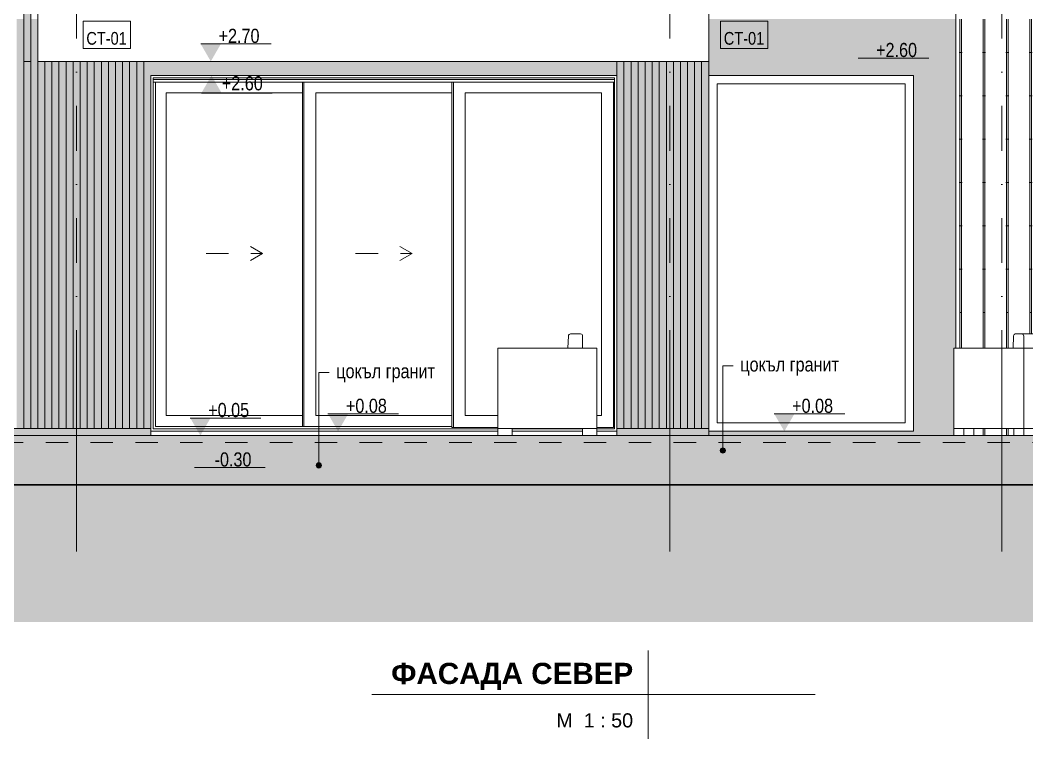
# Model space of a CAD drawing. Header units: centimetres. Extents: x 0 to 25250, y 0 to 2250.
# Drawn here: x 21413 to 22126, y 1147 to 1656 of the extents above; entities that cross this region are included whole.
import ezdxf

# ---------------------------------------------------------------- set-up
doc = ezdxf.new("R2010")
doc.units = ezdxf.units.CM
for name, pattern in [('17-View-1$0$Dash', [31.75, 15.875, -15.875]), ('24-View-1$0$Dash', [31.75, 15.875, -15.875]), ('24-View-1$0$Dash dot', [79.375, 31.75, -23.8125, 0, -23.8125])]:
    doc.linetypes.add(name, pattern=pattern)
for name, color, linetype, lineweight in [('A-ANNO-NOTE', 7, 'Continuous', 9), ('A-DETL', 7, 'Continuous', 9), ('A-DETL-GENF', 7, 'Continuous', 9), ('A-FLOR', 7, 'Continuous', 9), ('A-FLOR-LEVL', 7, 'Continuous', 9), ('A-FLOR-PATT', 7, 'Continuous', 9), ('A-GLAZ', 7, 'Continuous', 5), ('A-GLAZ-CWMG', 7, 'Continuous', 9), ('A-GLAZ-HDLN', 7, '17-View-1$0$Dash', 5), ('A-WALL', 7, 'Continuous', 9), ('A-WALL-IDEN', 7, 'Continuous', 9), ('A-WALL-PATT', 7, 'Continuous', 9), ('G-ANNO-DIMS', 7, 'Continuous', 9), ('G-ANNO-TEXT', 7, 'Continuous', 9), ('G-ANNO-TTLB', 7, 'Continuous', 9), ('I-FURN', 7, 'Continuous', 9), ('S-GRID', 7, 'Continuous', 9)]:
    doc.layers.add(name, color=color, linetype=linetype, lineweight=lineweight)
doc.styles.add('24-View-1$0$Arial Narrow', font='ARIALN.TTF', dxfattribs={"height": 10})
doc.styles.add('24-View-1$0$Arial Narrow_1', font='ARIALN.TTF', dxfattribs={"height": 10})
doc.styles.add('24-View-1$0$Arial Narrow_3', font='ARIALN.TTF', dxfattribs={"height": 9})
doc.styles.add('24_xrefed$0$Arial', font='arial.ttf', dxfattribs={"height": 0.2})
doc.styles.add('24_xrefed$0$Arial_B', font='arialbd.ttf', dxfattribs={"height": 0.3})

# ---------------------------------------------------------------- blocks, each defined once
blk = doc.blocks.new('Viewport - TYPE-NAME SCALE LEVEL-1451543-СГРАДА ТИП III - ФАСАДИ')
at = {"layer": 'G-ANNO-TTLB'}
for p, q in [((0, -0.627), (0, 0.627)), ((2.363, 0), (-3.913, 0))]:
    blk.add_line(p, q, dxfattribs=at)
blk = doc.blocks.new('Sofa-10 - 900 x 700-1663874-СЕВЕР')
at = {"layer": 'I-FURN'}
for p, q in [((-1003.49, 75.56), (-1003.84, 67)), ((-994.93, 77), (-1001.99, 77)), ((-993.43, 67), (-993.43, 75.5)), ((-1053.43, 10), (-1053.43, 67)), ((-1053.43, 67), (-983.43, 67)), ((-983.43, 67), (-983.43, 10)), ((-1053.43, 10), (-1043.43, 10)), ((-1053.43, 5), (-1053.43, 10)), ((-983.43, 10), (-1053.43, 10)), ((-1043.43, 5), (-1043.43, 10)), ((-993.43, 10), (-983.43, 10)), ((-993.43, 5), (-993.43, 10)), ((-983.43, 5), (-983.43, 10))]:
    blk.add_line(p, q, dxfattribs=at)
for centre, start, end in [((-1001.99, 75.5), 90, 177.67847), ((-994.93, 75.5), 360, 90)]:
    blk.add_arc(centre, 1.5, start, end, dxfattribs=at)
blk = doc.blocks.new('Sofa-10 - 900 x 700-V1-СЕВЕР')
at = {"layer": 'I-FURN'}
for p, q in [((-688.33, 75.56), (-688.57, 67)), ((-682.28, 77), (-687.27, 77)), ((-632.78, 77), (-682.28, 77)), ((-681.21, 67), (-681.21, 75.5)), ((-631.72, 75.5), (-631.72, 67)), ((-730.71, 10), (-730.71, 67)), ((-730.71, 67), (-681.21, 67)), ((-681.21, 67), (-617.57, 67)), ((-681.21, 67), (-681.21, 10)), ((-617.57, 10), (-617.57, 67)), ((-730.71, 10), (-723.64, 10)), ((-730.71, 5), (-730.71, 10)), ((-681.21, 10), (-730.71, 10)), ((-723.64, 5), (-723.64, 10)), ((-716.57, 5), (-716.57, 10)), ((-688.29, 10), (-681.21, 10)), ((-688.29, 5), (-688.29, 10)), ((-681.21, 10), (-674.14, 10)), ((-681.21, 5), (-681.21, 10)), ((-617.57, 10), (-681.21, 10)), ((-674.14, 10), (-674.14, 5)), ((-667.07, 5), (-667.07, 10)), ((-660, 5), (-660, 10)), ((-631.72, 5), (-631.72, 10)), ((-624.65, 10), (-617.57, 10)), ((-624.65, 10), (-624.65, 5)), ((-617.57, 5), (-617.57, 10))]:
    blk.add_line(p, q, dxfattribs=at)
for centre, start_param, end_param in [((-687.27, 75.5), 0, 1.530278), ((-682.28, 75.5), 4.712389, 6.283185), ((-632.78, 75.5), 4.712389, 6.283185)]:
    blk.add_ellipse(centre, major_axis=(0, 1.5), ratio=0.707107, start_param=start_param, end_param=end_param, dxfattribs=at)
blk = doc.blocks.new('SLIDING - TRIPLE - SL_SL_SL - 330x252-2510809-СЕВЕР')
at = {"layer": 'A-GLAZ'}
for p, q in [((-1297.44, 258.3), (-970.84, 258.3)), ((-1297.44, 257.21), (-1297.44, 258.3)), ((-1297.44, 255.25), (-1297.44, 257.21)), ((-1297.44, 257.21), (-970.84, 257.21)), ((-970.84, 258.3), (-970.84, 257.21)), ((-970.84, 257.21), (-970.84, 255.25)), ((-1297.44, 9.7), (-1297.44, 255.25)), ((-970.84, 255.25), (-1297.44, 255.25)), ((-1295.74, 255.25), (-1295.74, 11.4)), ((-1191.79, 11.4), (-1191.79, 255.25)), ((-1190.76, 255.25), (-1190.76, 11.4)), ((-1190.76, 11.4), (-1190.76, 255.25)), ((-1085.96, 10.8), (-1085.96, 255.25)), ((-1084.93, 10.8), (-1084.93, 255.25)), ((-1084.93, 255.25), (-1084.93, 10.8)), ((-971.69, 255.25), (-971.69, 10.8)), ((-970.84, 255.25), (-970.84, 9.7)), ((-1288.19, 19.2), (-1288.19, 247.65)), ((-1288.19, 247.65), (-1191.79, 247.65)), ((-1182.36, 19.2), (-1182.36, 247.65)), ((-1182.36, 247.65), (-1085.96, 247.65)), ((-1076.53, 19.2), (-1076.53, 247.65)), ((-1076.53, 247.65), (-980.09, 247.65)), ((-980.09, 247.65), (-980.09, 19.2)), ((-1191.79, 19.2), (-1288.19, 19.2)), ((-1085.96, 19.2), (-1182.36, 19.2)), ((-1053.43, 19.2), (-1076.53, 19.2)), ((-980.09, 19.2), (-983.43, 19.2)), ((-1053.43, 8), (-1299.14, 8)), ((-1053.43, 9.7), (-1297.44, 9.7)), ((-1295.74, 11.4), (-1085.96, 11.4)), ((-1084.93, 10.8), (-1085.96, 10.8)), ((-1053.43, 10.8), (-1084.93, 10.8)), ((-993.43, 9.7), (-1043.43, 9.7)), ((-993.43, 8), (-1043.43, 8)), ((-971.69, 10.8), (-983.43, 10.8)), ((-970.84, 9.7), (-983.43, 9.7)), ((-969.14, 8), (-983.43, 8))]:
    blk.add_line(p, q, dxfattribs=at)
at = {"layer": 'A-GLAZ-HDLN'}
for p, q in [((-1219.98, 134), (-1228.64, 139)), ((-1114.14, 134), (-1122.8, 139)), ((-1259.98, 134), (-1219.98, 134)), ((-1219.98, 134), (-1228.64, 129)), ((-1154.14, 134), (-1114.14, 134)), ((-1114.14, 134), (-1122.8, 129))]:
    blk.add_line(p, q, dxfattribs=at)
blk = doc.blocks.new('SINGLE - F - 145x252-2508675-СЕВЕР')
at = {"layer": 'A-GLAZ'}
for p, q in [((-898.24, 254.1), (-898.24, 13.9)), ((-898.24, 254.1), (-765.04, 254.1)), ((-765.04, 254.1), (-765.04, 13.9)), ((-898.24, 13.9), (-765.04, 13.9))]:
    blk.add_line(p, q, dxfattribs=at)
blk = doc.blocks.new('Rectangular Mullion - TEC_LAMEL-2326487-СЕВЕР')
at = {"layer": 'A-GLAZ-CWMG', "true_color": 0xcfc6ba}
blk.add_hatch(color=9, dxfattribs=at).paths.add_polyline_path([(-969.19, 10), (-964.19, 10), (-964.19, 270), (-969.19, 270), (-969.19, 14.5)])
at = {"layer": 'A-GLAZ-CWMG'}
for p, q in [((-969.19, 270), (-969.19, 10)), ((-964.19, 10), (-964.19, 270)), ((-964.19, 10), (-969.19, 10))]:
    blk.add_line(p, q, dxfattribs=at)
blk = doc.blocks.new('Rectangular Mullion - TEC_LAMEL-2511645-СЕВЕР')
at = {"layer": 'A-GLAZ-CWMG', "true_color": 0xcfc6ba}
h = blk.add_hatch(color=9, dxfattribs=at)
h.paths.add_polyline_path([(-1389.14, 270), (-1384.14, 270), (-1384.14, 622.08), (-1389.14, 620.93), (-1389.14, 281.86)])
h.paths.add_polyline_path([(-1389.14, 626.06), (-1385.08, 626.99), (-1385.6, 626.99), (-1389.14, 626.17)])
at = {"layer": 'A-GLAZ-CWMG'}
for p, q in [((-1389.14, 626.17), (-1389.14, 626.06)), ((-1389.14, 620.93), (-1389.14, 270)), ((-1385.6, 626.99), (-1385.08, 626.99)), ((-1384.14, 270), (-1384.14, 622.08)), ((-1384.14, 270), (-1389.14, 270))]:
    blk.add_line(p, q, dxfattribs=at)
blk = doc.blocks.new('Rectangular Mullion - TEC_LAMEL-V5-СЕВЕР')
at = {"layer": 'A-GLAZ-CWMG', "true_color": 0xcfc6ba}
blk.add_hatch(color=9, dxfattribs=at).paths.add_polyline_path([(-1414.14, 10), (-1414.14, 270), (-1419.14, 270), (-1419.14, 10), (-1416.04, 10)])
at = {"layer": 'A-GLAZ-CWMG'}
for p, q in [((-1419.14, 270), (-1414.14, 270)), ((-1419.14, 270), (-1419.14, 10)), ((-1414.14, 10), (-1414.14, 270)), ((-1414.14, 10), (-1419.14, 10))]:
    blk.add_line(p, q, dxfattribs=at)
blk = doc.blocks.new('Spot Elevations - ELEVATION_PROJECT-150941-СЕВЕР')
at = {"layer": 'A-ANNO-NOTE'}
blk.add_hatch(color=256, dxfattribs=at).paths.add_polyline_path([(-1811.3, 587.27), (-1796.99, 587.27), (-1804.14, 574.88)])
blk.add_line((-1811.3, 587.27), (-1761.3, 587.27), dxfattribs=at)

msp = doc.modelspace()

# ---------------------------------------------------------------- hatches: boundary and pattern name
at = {"layer": 'A-DETL-GENF'}
h = msp.add_hatch(dxfattribs=at)
h.set_pattern_fill('FP1_14', color=256, style=0, pattern_type=2)
h.set_pattern_definition([(0, (22026.285, 1356.557), (19.05, 19.05), [19.05, -19.05]), (0, (22026.285, 1363.701), (19.05, 19.05), [19.05, -19.05]), (0, (22026.285, 1370.844), (19.05, 19.05), [19.05, -19.05]), (90, (22028.666, 1373.226), (-19.05, 19.05), [19.05, -19.05]), (90, (22035.81, 1373.226), (-19.05, 19.05), [19.05, -19.05]), (90, (22042.954, 1373.226), (-19.05, 19.05), [19.05, -19.05])])
h.paths.add_polyline_path([(22600.25, 1229.51), (22845.65, 1229.51), (22845.65, 1326.56), (20882.48, 1326.56), (20882.48, 1229.51), (22354.86, 1229.51)])
at = {"layer": 'A-FLOR-PATT', "lineweight": 5, "true_color": 0xebebeb}
msp.add_hatch(color=7, dxfattribs=at).paths.add_polyline_path([(22232.16, 1356.56), (22237.01, 1356.56), (22237.01, 1361.56), (21390.51, 1361.56), (21390.51, 1356.56), (22216.82, 1356.56)])
at = {"layer": 'A-WALL-PATT', "true_color": 0x787878}
h = msp.add_hatch(color=8, dxfattribs=at)
h.paths.add_polyline_path([(21924.67, 1361.56), (22073.94, 1361.56), (22073.94, 1423.56), (22075.51, 1423.56), (22075.51, 1656.56), (21900.51, 1656.56), (21900.51, 1616.56), (22045.51, 1616.56), (22045.51, 1364.56), (21900.51, 1364.56), (21900.51, 1361.56), (21901.01, 1361.56)])
h.paths.add_polyline_path([(21460.51, 1366.56), (21465.51, 1366.56), (21465.51, 1626.56), (21460.51, 1626.56), (21460.51, 1371.05)])
h.paths.add_polyline_path([(21455.51, 1366.56), (21455.51, 1626.56), (21450.51, 1626.56), (21450.51, 1366.56)])
h.paths.add_polyline_path([(21445.51, 1366.56), (21445.51, 1626.56), (21440.51, 1626.56), (21440.51, 1366.56)])
h.paths.add_polyline_path([(21435.51, 1366.56), (21435.51, 1626.56), (21430.51, 1626.56), (21430.51, 1366.56), (21434.62, 1366.56)])
h.paths.add_polyline_path([(21864.07, 1366.56), (21865.46, 1366.56), (21865.46, 1626.56), (21860.46, 1626.56), (21860.46, 1366.56)])
h.paths.add_polyline_path([(21390.51, 1366.56), (21395.51, 1366.56), (21395.51, 1656.56), (21390.51, 1656.56), (21390.51, 1371.05)])
h.paths.add_polyline_path([(21400.51, 1366.56), (21405.51, 1366.56), (21405.51, 1656.56), (21400.51, 1656.56), (21400.51, 1371.05)])
h.paths.add_polyline_path([(21470.51, 1366.56), (21475.51, 1366.56), (21475.51, 1626.56), (21470.51, 1626.56), (21470.51, 1371.05)])
h.paths.add_polyline_path([(21480.51, 1366.56), (21485.51, 1366.56), (21485.51, 1626.56), (21480.51, 1626.56), (21480.51, 1371.05)])
h.paths.add_polyline_path([(21410.51, 1366.56), (21415.51, 1366.56), (21415.51, 1656.56), (21410.51, 1656.56), (21410.51, 1386.78)])
h.paths.add_polyline_path([(21420.51, 1366.56), (21425.51, 1366.56), (21425.51, 1656.56), (21420.51, 1656.56), (21420.51, 1386.78)])
h.paths.add_polyline_path([(21870.46, 1366.56), (21875.46, 1366.56), (21875.46, 1626.56), (21870.46, 1626.56), (21870.46, 1386.78)])
h.paths.add_polyline_path([(21880.46, 1366.56), (21885.46, 1366.56), (21885.46, 1626.56), (21880.46, 1626.56), (21880.46, 1386.78)])
h.paths.add_polyline_path([(21890.46, 1366.56), (21895.46, 1366.56), (21895.46, 1626.56), (21890.46, 1626.56), (21890.46, 1386.78)])
h.paths.add_polyline_path([(21490.51, 1366.56), (21495.51, 1366.56), (21495.51, 1626.56), (21490.51, 1626.56), (21490.51, 1371.05)])
h.paths.add_polyline_path([(21505.51, 1366.56), (21505.51, 1616.56), (21835.46, 1616.56), (21835.46, 1626.56), (21500.51, 1626.56), (21500.51, 1366.56)])
h.paths.add_polyline_path([(21080.51, 1366.56), (21080.51, 1656.56), (21075.51, 1656.56), (21075.51, 1366.56)])
h.paths.add_polyline_path([(21070.51, 1366.56), (21070.51, 1656.56), (21066.53, 1656.56), (21066.53, 1366.56)])
h.paths.add_polyline_path([(21855.46, 1366.56), (21855.46, 1626.56), (21850.46, 1626.54), (21850.46, 1366.56)])
h.paths.add_polyline_path([(21840.46, 1366.56), (21845.46, 1366.56), (21845.46, 1626.56), (21840.46, 1626.56), (21840.46, 1371.05)])
h.paths.add_polyline_path([(21342.6, 1616.56), (21385.51, 1616.56), (21385.51, 1656.56), (21085.51, 1656.56), (21085.51, 1616.56), (21311.93, 1616.56)])
at = {"layer": 'A-WALL-PATT', "true_color": 0x8b8b8b}
h = msp.add_hatch(dxfattribs=at)
h.set_pattern_fill('FP1_6', color=252, style=0, pattern_type=2)
h.set_pattern_definition([(0, (22160.76, 1356.557), (16.51, 30.709), [0.8382, -15.672]), (90, (22144.251, 1356.557), (-16.51, 30.709), [30.709, 0]), (90, (22145.521, 1356.557), (-16.51, 30.709), [30.709, 0])])
h.paths.add_polyline_path([(22088.08, 1361.56), (22116.37, 1361.56), (22116.37, 1366.56), (22088.08, 1366.56), (22088.08, 1363.19)])
h.paths.add_polyline_path([(22078.79, 1423.56), (22116.08, 1423.56), (22116.37, 1432.49), (22116.48, 1432.84), (22116.65, 1433.14), (22116.87, 1433.37), (22117.12, 1433.51), (22117.38, 1433.56), (22135.51, 1433.56), (22135.51, 1656.56), (22075.51, 1656.56), (22075.51, 1423.56)])
at = {"layer": 'A-WALL-PATT', "lineweight": 5, "true_color": 0xebebeb}
for points in [[(21390.51, 1361.56), (21505.51, 1361.56), (21505.51, 1366.56), (21385.51, 1366.56), (21385.51, 1361.56), (21389.79, 1361.56)], [(21894.74, 1361.56), (21900.51, 1361.56), (21900.51, 1366.56), (21835.51, 1366.56), (21835.51, 1361.56), (21864.07, 1361.56)], [(21390.51, 1326.56), (22237.01, 1326.56), (22237.01, 1356.56), (21390.51, 1356.56), (21390.51, 1355.33)]]:
    msp.add_hatch(color=7, dxfattribs=at).paths.add_polyline_path(points)
at = {"layer": 'G-ANNO-TEXT'}
h = msp.add_hatch(color=256, dxfattribs=at)
edge = h.paths.add_edge_path()
edge.add_arc((21910.49, 1350.96), 1.87, 0, 360)
h = msp.add_hatch(color=256, dxfattribs=at)
edge = h.paths.add_edge_path()
edge.add_arc((21624.49, 1340.41), 1.88, 0, 360)

# ---------------------------------------------------------------- linework, layer by layer
at = {"layer": 'A-DETL', "color": 7, "lineweight": 30}
msp.add_line((22845.65, 1326.56), (20882.48, 1326.56), dxfattribs=at)
at = {"layer": 'A-FLOR'}
msp.add_line((20990.51, 1361.56), (22605.51, 1361.56), dxfattribs=at)
at = {"layer": 'A-FLOR-LEVL', "linetype": '24-View-1$0$Dash'}
msp.add_line((20923.09, 1356.56), (22787.19, 1356.56), dxfattribs=at)
at = {"layer": 'A-WALL'}
for p, q in [((22075.51, 2087.14), (22075.51, 1423.56)), ((21900.51, 1910.36), (21900.51, 1626.56)), ((21425.51, 1626.56), (21425.51, 1681.56)), ((21425.51, 1626.56), (21900.51, 1626.56)), ((21505.51, 1361.56), (21505.51, 1616.56)), ((21505.51, 1616.56), (21835.46, 1616.56)), ((21900.51, 1366.56), (21900.51, 1616.56)), ((21900.51, 1616.56), (22045.51, 1616.56)), ((22045.51, 1616.56), (22045.51, 1364.56)), ((21505.51, 1366.56), (21385.51, 1366.56)), ((21835.51, 1361.56), (21835.51, 1366.56)), ((21900.51, 1366.56), (21835.51, 1366.56)), ((21900.51, 1366.56), (21900.51, 1361.56)), ((22045.51, 1364.56), (21900.51, 1364.56))]:
    msp.add_line(p, q, dxfattribs=at)
at = {"layer": 'A-WALL-IDEN', "flags": 128}
for points in [[(21457.65, 1655), (21491.1, 1655), (21491.1, 1635.8), (21457.65, 1635.8)], [(21908.89, 1655), (21942.34, 1655), (21942.34, 1635.8), (21908.89, 1635.8)]]:
    msp.add_lwpolyline(points, close=True, dxfattribs=at)
at = {"layer": 'G-ANNO-TEXT'}
for p, q in [((21624.49, 1406.17), (21631.81, 1406.17)), ((21624.49, 1340.41), (21624.49, 1406.17)), ((21910.49, 1410.92), (21917.81, 1410.92)), ((21910.49, 1350.96), (21910.49, 1410.92))]:
    msp.add_line(p, q, dxfattribs=at)
for centre, radius in [((21910.49, 1350.96), 1.87), ((21624.49, 1340.41), 1.88)]:
    msp.add_circle(centre, radius, dxfattribs=at)
at = {"layer": 'S-GRID', "color": 1, "linetype": '24-View-1$0$Dash dot', "lineweight": 18, "true_color": 0xff0000}
for p, q in [((21453.01, 1404.37), (21453.01, 2008.65)), ((21873.01, 1404.37), (21873.01, 2008.65)), ((22108.01, 1404.37), (22108.01, 2008.65))]:
    msp.add_line(p, q, dxfattribs=at)
at = {"layer": 'S-GRID', "color": 1, "lineweight": 18, "true_color": 0xff0000}
for p, q in [((21453.01, 1279.37), (21453.01, 1404.37)), ((21873.01, 1279.37), (21873.01, 1404.37)), ((22108.01, 1279.37), (22108.01, 1404.37))]:
    msp.add_line(p, q, dxfattribs=at)

# ---------------------------------------------------------------- block references
at = {"layer": 'A-GLAZ'}
for name in ['SLIDING - TRIPLE - SL_SL_SL - 330x252-2510809-СЕВЕР', 'SINGLE - F - 145x252-2508675-СЕВЕР']:
    msp.add_blockref(name, (22804.65, 1356.56), dxfattribs=at)
at = {"layer": 'A-GLAZ-CWMG'}
for name, p in [('Rectangular Mullion - TEC_LAMEL-2511645-СЕВЕР', (22804.65, 1356.56)), ('Rectangular Mullion - TEC_LAMEL-V5-СЕВЕР', (22834.65, 1356.56)), ('Rectangular Mullion - TEC_LAMEL-2326487-СЕВЕР', (22394.7, 1356.56)), ('Rectangular Mullion - TEC_LAMEL-2326487-СЕВЕР', (22404.7, 1356.56)), ('Rectangular Mullion - TEC_LAMEL-2326487-СЕВЕР', (22414.7, 1356.56)), ('Rectangular Mullion - TEC_LAMEL-2326487-СЕВЕР', (22424.7, 1356.56)), ('Rectangular Mullion - TEC_LAMEL-2326487-СЕВЕР', (22434.7, 1356.56)), ('Rectangular Mullion - TEC_LAMEL-2326487-СЕВЕР', (22444.7, 1356.56)), ('Rectangular Mullion - TEC_LAMEL-2326487-СЕВЕР', (22454.7, 1356.56)), ('Rectangular Mullion - TEC_LAMEL-2326487-СЕВЕР', (22464.7, 1356.56)), ('Rectangular Mullion - TEC_LAMEL-2326487-СЕВЕР', (22804.65, 1356.56)), ('Rectangular Mullion - TEC_LAMEL-2326487-СЕВЕР', (22814.65, 1356.56)), ('Rectangular Mullion - TEC_LAMEL-2326487-СЕВЕР', (22824.65, 1356.56)), ('Rectangular Mullion - TEC_LAMEL-2326487-СЕВЕР', (22834.65, 1356.56)), ('Rectangular Mullion - TEC_LAMEL-2326487-СЕВЕР', (22844.65, 1356.56)), ('Rectangular Mullion - TEC_LAMEL-2326487-СЕВЕР', (22854.65, 1356.56)), ('Rectangular Mullion - TEC_LAMEL-2326487-СЕВЕР', (22864.65, 1356.56))]:
    msp.add_blockref(name, p, dxfattribs=at)
at = {"layer": 'G-ANNO-DIMS'}
for p in [(23352.11, 1051.68), (23817.56, 1041.68), (23442.24, 789.68), (23758.13, 789.68), (23344.76, 786.68), (23347.8, 751.68)]:
    msp.add_blockref('Spot Elevations - ELEVATION_PROJECT-150941-СЕВЕР', p, dxfattribs=at)
at = {"layer": 'G-ANNO-DIMS', "extrusion": (0, 0, -1), "rotation": 180}
msp.add_blockref('Spot Elevations - ELEVATION_PROJECT-150941-СЕВЕР', (-23352.63, 2191.43), dxfattribs=at)
at = {"layer": 'G-ANNO-TTLB', "xscale": 50, "yscale": 50, "zscale": 50}
msp.add_blockref('Viewport - TYPE-NAME SCALE LEVEL-1451543-СГРАДА ТИП III - ФАСАДИ', (21857.69, 1178.07), dxfattribs=at)
at = {"layer": 'I-FURN'}
for name in ['Sofa-10 - 900 x 700-1663874-СЕВЕР', 'Sofa-10 - 900 x 700-V1-СЕВЕР']:
    msp.add_blockref(name, (22804.65, 1356.56), dxfattribs=at)

# ---------------------------------------------------------------- texts
at = {"layer": 'A-WALL-IDEN', "char_height": 9, "width": 28.45, "attachment_point": 5, "line_spacing_factor": 0.949189, "style": '24-View-1$0$Arial Narrow_3'}
for insert in [(21474.2, 1642.81), (21925.44, 1642.81)]:
    msp.add_mtext('\\pt25.00002,50.00004,74.99997,99.99999,125.00001,150.00003,174.99996,199.99998,225,250.00002,275.00004,299.99997,324.99999,350.00001,375.00003,399.99996,424.99998,450,475.00002,500.00004,524.99997,549.99999,575.00001,600.00003,624.99996,649.99998,675,700.00002,725.00004,749.99997,774.99999,800.00001;{\\fArial Narrow|b0|i0|c204|p34;СТ}-01', dxfattribs=dict(at, insert=insert))
at = {"layer": 'G-ANNO-DIMS', "char_height": 10, "attachment_point": 1, "line_spacing_factor": 0.974696, "style": '24-View-1$0$Arial Narrow'}
for s, insert, width in [('+2.70', (21553.48, 1649.64), 34.7536), ('+2.60', (22018.94, 1639.64), 34.7536), ('+2.60', (21555.8, 1616.05), 34.7536), ('+0.05', (21546.13, 1384.64), 34.7536), ('+0.08', (21643.62, 1387.64), 34.7536), ('+0.08', (21959.51, 1387.64), 34.7536), ('-0.30', (21550.66, 1349.64), 31.1923)]:
    msp.add_mtext(s, dxfattribs=dict(at, insert=insert, width=width))
at = {"layer": 'G-ANNO-TEXT', "char_height": 10, "width": 112.8, "attachment_point": 1, "line_spacing_factor": 0.949189, "style": '24-View-1$0$Arial Narrow_1'}
for insert in [(21922.81, 1416.93), (21636.81, 1412.18)]:
    msp.add_mtext('\\pt15,30,45,60,75,90,105,120,135,150,165,180,195,210,225,240,255,270,285,300,315,330,345,360,375,390,405,420,435,450,465,480;{\\fArial Narrow|b0|i0|c204|p34;цокъл гранит}', dxfattribs=dict(at, insert=insert))
at = {"layer": 'G-ANNO-TTLB', "attachment_point": 6, "line_spacing_factor": 0.936439}
for s, insert, char_height, width, style in [('\\pt60,120,180,240,300,360,420,480,540,600,660,720,780,840,900,960,1020,1080,1140,1200,1260,1320,1380,1440,1500,1560,1620,1680,1740,1800,1860,1920;{\\fArial|b1|i0|c204|p34;ФАСАДА СЕВЕР}', (21847.01, 1190.92), 15, 172.3, '24_xrefed$0$Arial_B'), ('\\pt60,120,180,240,300,360,420,480,540,600,660,720,780,840,900,960,1020,1080,1140,1200,1260,1320,1380,1440,1500,1560,1620,1680,1740,1800,1860,1920;M  1 : 50', (21846.93, 1159.78), 10, 55.25, '24_xrefed$0$Arial')]:
    msp.add_mtext(s, dxfattribs=dict(at, insert=insert, char_height=char_height, width=width, style=style))

doc.saveas('drawing.dxf')
